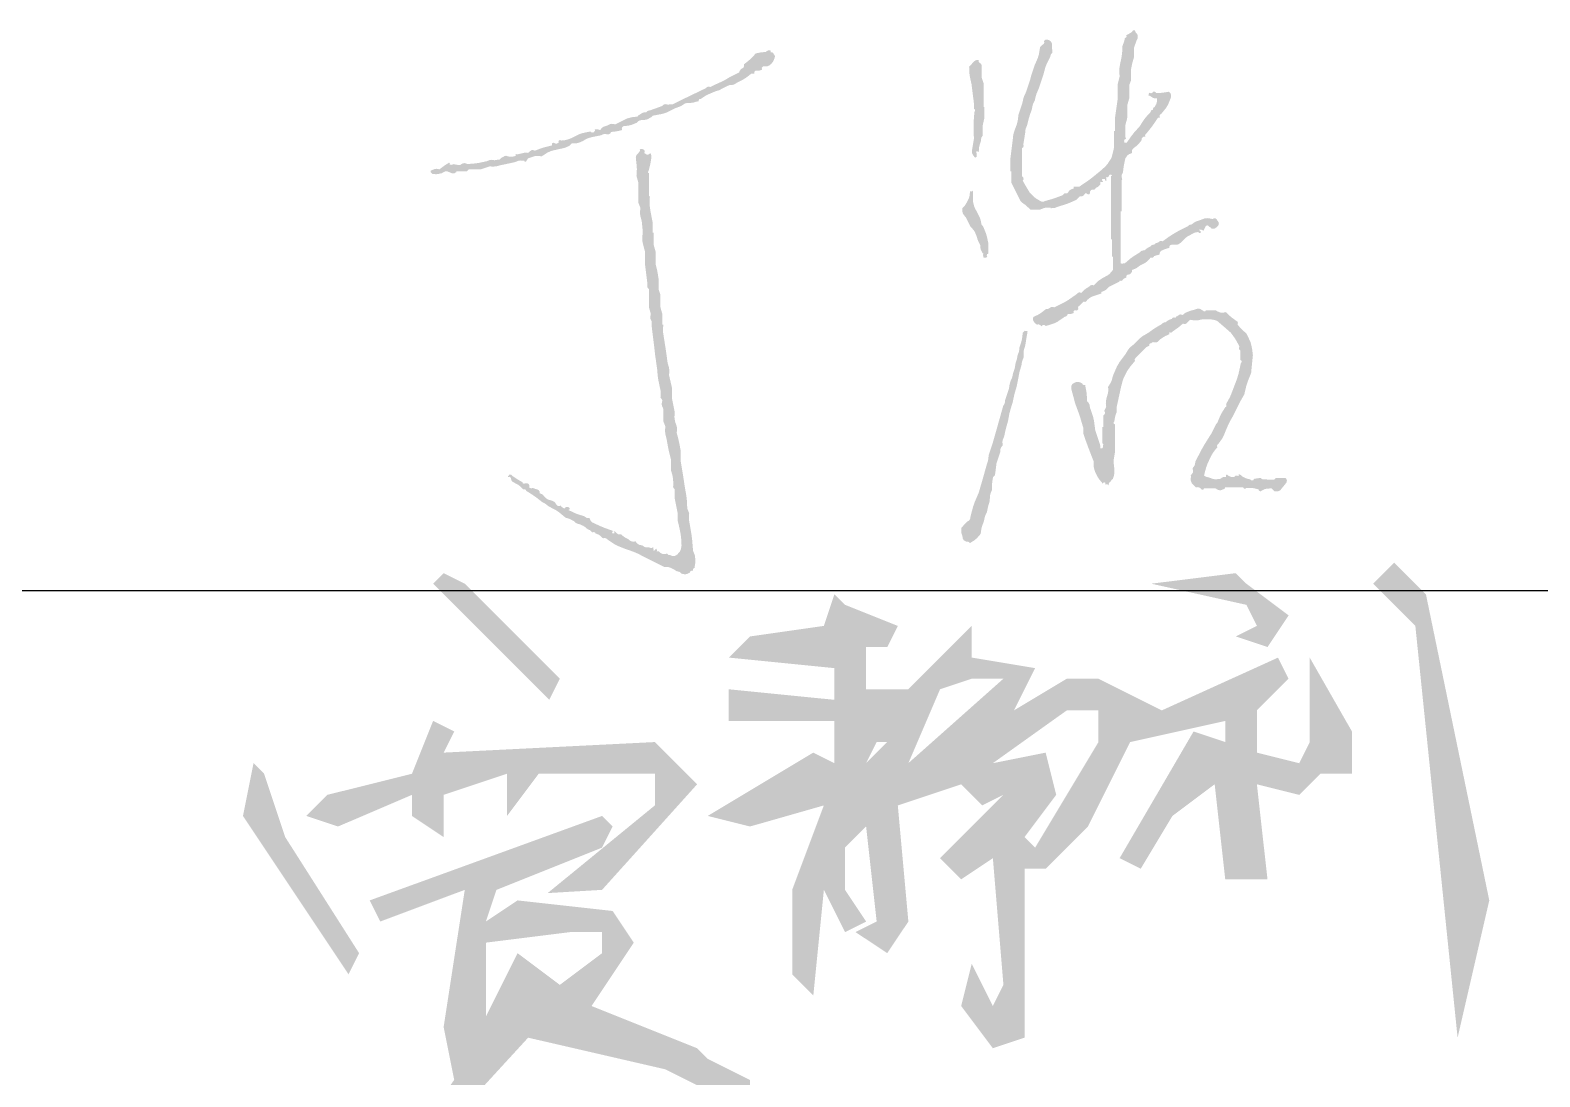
# Model space of a CAD drawing. Extents: x 6128144 to 12201635, y -1670122 to -706096.
# Drawn here: x 6223164 to 6224021, y -751641 to -751046 of the extents above; entities that cross this region are included whole.
import ezdxf

# ---------------------------------------------------------------- set-up
doc = ezdxf.new("R2010")
doc.units = 0
doc.header["$LTSCALE"] = 1000
doc.header["$MEASUREMENT"] = 0
doc.layers.get('0').update_dxf_attribs({"linetype": 'CONTINUOUS'})

msp = doc.modelspace()

# ---------------------------------------------------------------- hatches: boundary and pattern name
h = msp.add_hatch(color=256)
h.dxf.hatch_style = 1
h.paths.add_polyline_path([(6223499.97, -751102.93), (6223499.8, -751102.04), (6223499.95, -751101.44), (6223500.52, -751100.75), (6223503.64, -751100.4), (6223505.22, -751100), (6223508.14, -751098.84), (6223509.38, -751097.74), (6223510.3, -751097.34), (6223511.95, -751097.21), (6223513.67, -751097.04), (6223514.57, -751096.74), (6223516.04, -751095.85), (6223516.67, -751095.55), (6223516.97, -751095.31), (6223517.4, -751094.76), (6223522.82, -751093.74), (6223525.53, -751092.84), (6223530.47, -751090.4), (6223532.76, -751089.58), (6223533.88, -751089.02), (6223535.92, -751087.68), (6223537.66, -751087.56), (6223538.53, -751087.5), (6223540.27, -751087.41), (6223541.54, -751086.95), (6223542.21, -751086.78), (6223543.54, -751086.59), (6223543.46, -751085.9), (6223543.93, -751085.3), (6223544.63, -751085.23), (6223547.1, -751083.58), (6223548.43, -751082.86), (6223551.16, -751081.69), (6223552.66, -751081.08), (6223553.43, -751080.8), (6223554.98, -751080.33), (6223557.37, -751079.12), (6223558.57, -751078.52), (6223560.97, -751077.33), (6223562.79, -751077.24), (6223563.77, -751076.94), (6223565.32, -751075.97), (6223568.76, -751074.21), (6223570.43, -751073.16), (6223573.49, -751070.8), (6223574.14, -751070.8), (6223574.47, -751070.8), (6223575.12, -751070.8), (6223575.05, -751070.11), (6223575.2, -751069.66), (6223575.67, -751069.16), (6223577.21, -751069.22), (6223578.02, -751069.11), (6223579.48, -751068.62), (6223579.29, -751067.63), (6223580.11, -751066.68), (6223581.11, -751066.71), (6223582.63, -751066.62), (6223583.47, -751066.3), (6223584.65, -751065.35), (6223585.61, -751064.17), (6223586, -751063.49), (6223586.56, -751062.08), (6223586.8, -751061.11), (6223586.65, -751060.41), (6223586.02, -751059.63), (6223585.66, -751058.99), (6223585.11, -751058.72), (6223584.38, -751058.82), (6223584.38, -751058.38), (6223584.38, -751058.16), (6223584.38, -751057.73), (6223583.26, -751057.57), (6223582.51, -751057.79), (6223581.66, -751058.54), (6223579.36, -751058.73), (6223578.2, -751058.9), (6223575.94, -751059.36), (6223573.41, -751062.06), (6223572.03, -751063.32), (6223569.13, -751065.62), (6223569.23, -751066.74), (6223568.77, -751067.56), (6223567.77, -751068.07), (6223567.08, -751068.83), (6223566.79, -751069.3), (6223566.41, -751070.25), (6223562.84, -751071.94), (6223561.09, -751072.87), (6223557.7, -751074.88), (6223554.64, -751076.27), (6223553.11, -751076.98), (6223550.07, -751078.42), (6223548.95, -751078.26), (6223548.21, -751078.49), (6223547.35, -751079.24), (6223539.93, -751082.8), (6223536.22, -751084.59), (6223528.84, -751088.22), (6223527.74, -751088.23), (6223527.19, -751088.29), (6223526.11, -751088.49), (6223524.69, -751088.19), (6223523.71, -751088.41), (6223522.57, -751089.31), (6223519.85, -751090.3), (6223518.49, -751090.79), (6223515.77, -751091.76), (6223514.81, -751091.93), (6223514.3, -751092.18), (6223513.59, -751092.85), (6223512.21, -751092.94), (6223511.47, -751093.19), (6223510.32, -751093.94), (6223509.57, -751094.34), (6223509.21, -751094.63), (6223508.69, -751095.3), (6223506.26, -751095.52), (6223505.04, -751095.74), (6223502.7, -751096.39), (6223500.08, -751097.69), (6223498.77, -751098.34), (6223496.16, -751099.66), (6223494.19, -751099.38), (6223493.03, -751099.57), (6223491.26, -751100.48), (6223489.53, -751101.01), (6223488.65, -751101.57), (6223487.45, -751102.93), (6223486.21, -751102.51), (6223485.48, -751102.44), (6223484.18, -751102.65), (6223484.52, -751102.74), (6223484.67, -751103.2), (6223484.45, -751103.47), (6223483.83, -751104.23), (6223482.78, -751104.35), (6223482, -751103.74), (6223477.48, -751104.66), (6223475.22, -751105.45), (6223471.11, -751107.55), (6223468.8, -751108.38), (6223467.57, -751108.66), (6223465.12, -751108.92), (6223465.09, -751108.67), (6223464.79, -751108.52), (6223464.58, -751108.64), (6223464.05, -751108.89), (6223463.82, -751109.46), (6223464.03, -751110.01), (6223463.09, -751110.56), (6223462.34, -751110.64), (6223461.31, -751110.28), (6223460.89, -751110.12), (6223460.52, -751110.22), (6223460.22, -751110.55), (6223460.22, -751110.99), (6223460.22, -751111.2), (6223460.22, -751111.64), (6223456.24, -751112.61), (6223454.26, -751113.21), (6223450.42, -751114.63), (6223449.38, -751114.28), (6223448.64, -751114.35), (6223447.7, -751114.91), (6223446.85, -751115.67), (6223446.1, -751115.89), (6223444.97, -751115.72), (6223443.02, -751116.18), (6223442.04, -751116.4), (6223440.07, -751116.81), (6223439.95, -751116.6), (6223439.77, -751116.51), (6223439.53, -751116.54), (6223439.53, -751116.98), (6223439.53, -751117.19), (6223439.53, -751117.63), (6223437.83, -751118.05), (6223436.9, -751118.11), (6223435.17, -751117.9), (6223434.14, -751117.54), (6223433.39, -751117.62), (6223432.45, -751118.17), (6223431.46, -751118.63), (6223430.99, -751118.99), (6223430.27, -751119.81), (6223429.17, -751119.82), (6223428.62, -751119.87), (6223427.55, -751120.08), (6223425.81, -751119.83), (6223424.81, -751119.95), (6223423.19, -751120.62), (6223418.88, -751121.54), (6223416.69, -751121.87), (6223412.3, -751122.26), (6223410.63, -751121.72), (6223409.43, -751121.87), (6223407.94, -751122.8), (6223406.4, -751122.7), (6223405.63, -751122.59), (6223404.13, -751122.26), (6223403.34, -751122.64), (6223402.81, -751122.7), (6223401.95, -751122.53), (6223402.12, -751122.11), (6223402.03, -751121.73), (6223401.68, -751121.44), (6223399.43, -751122.86), (6223398.34, -751123.63), (6223396.23, -751125.25), (6223394.51, -751124.93), (6223393.47, -751125.06), (6223391.88, -751125.8), (6223391.4, -751125.9), (6223391.13, -751126.45), (6223391.33, -751126.89), (6223391.77, -751127.32), (6223391.99, -751127.54), (6223392.42, -751127.98), (6223394.5, -751128), (6223395.57, -751127.89), (6223397.59, -751127.43), (6223399.31, -751126.47), (6223400.69, -751126.39), (6223402.5, -751127.16), (6223403.73, -751127.61), (6223404.62, -751127.53), (6223405.76, -751126.89), (6223405.76, -751126.67), (6223405.76, -751126.56), (6223405.76, -751126.34), (6223408.16, -751126.34), (6223409.36, -751126.34), (6223411.75, -751126.34), (6223412.19, -751125.91), (6223412.41, -751125.69), (6223412.84, -751125.25), (6223415.57, -751125.25), (6223416.93, -751125.25), (6223419.65, -751125.25), (6223421.61, -751124.6), (6223422.59, -751124.27), (6223424.55, -751123.62), (6223427.29, -751123.66), (6223428.7, -751123.49), (6223431.36, -751122.8), (6223434.41, -751122.18), (6223435.94, -751121.85), (6223438.98, -751121.17), (6223441.05, -751120.4), (6223442.23, -751120.22), (6223444.43, -751120.35), (6223444.58, -751120.77), (6223445.18, -751120.92), (6223445.52, -751120.62), (6223445.95, -751119.97), (6223446.17, -751119.64), (6223446.61, -751118.99), (6223448.24, -751118.45), (6223449.06, -751118.17), (6223450.69, -751117.63), (6223452.11, -751117.59), (6223452.83, -751117.65), (6223454.23, -751117.9), (6223457.72, -751115.66), (6223459.73, -751114.8), (6223463.76, -751113.82), (6223466.33, -751113.32), (6223467.61, -751112.93), (6223470.02, -751111.91), (6223470.57, -751111.37), (6223470.84, -751111.09), (6223471.38, -751110.55), (6223473.95, -751110.46), (6223475.28, -751110.17), (6223477.65, -751109.19), (6223479.47, -751108.06), (6223480.49, -751107.61), (6223482.55, -751107.01), (6223484.73, -751106.57), (6223485.81, -751106.36), (6223487.99, -751105.92), (6223489.39, -751105.28), (6223490.28, -751105.16), (6223491.81, -751105.38), (6223492.73, -751105.23), (6223493.27, -751104.84), (6223493.71, -751104.01), (6223496.24, -751103.74), (6223497.5, -751103.52)])
h.paths.add_polyline_path([(6223516.56, -751151.51), (6223516.04, -751148.67), (6223515.59, -751145.43), (6223515.54, -751143.76), (6223515.77, -751140.5), (6223515.55, -751140.5), (6223515.22, -751140.5), (6223515.22, -751135.27), (6223515.22, -751132.66), (6223515.22, -751127.43), (6223514.8, -751127.28), (6223514.65, -751126.68), (6223514.95, -751126.34), (6223515.75, -751123.33), (6223516.07, -751121.8), (6223516.58, -751118.72), (6223516.59, -751117.61), (6223516.48, -751117.02), (6223516.04, -751116), (6223515.13, -751116.79), (6223514.08, -751116.89), (6223513.04, -751116.27), (6223512.71, -751116.18), (6223512.55, -751115.72), (6223512.77, -751115.45), (6223512.77, -751114.67), (6223512.41, -751114.12), (6223511.68, -751113.82), (6223510.95, -751113.59), (6223510.42, -751113.67), (6223509.78, -751114.09), (6223510.11, -751114.17), (6223510.26, -751114.64), (6223510.05, -751114.91), (6223509.34, -751115.82), (6223508.96, -751116.26), (6223508.14, -751117.08), (6223507.82, -751118.13), (6223507.77, -751118.72), (6223507.87, -751119.81), (6223508.31, -751123.49), (6223508.36, -751125.37), (6223508.14, -751129.07), (6223508.58, -751130.59), (6223508.8, -751131.35), (6223509.23, -751132.88), (6223509.23, -751137.45), (6223509.23, -751139.74), (6223509.23, -751144.31), (6223509.67, -751145.4), (6223509.88, -751145.95), (6223510.32, -751147.04), (6223510.14, -751150.1), (6223510.31, -751151.71), (6223511.14, -751154.66), (6223511.57, -751159), (6223511.63, -751161.2), (6223511.41, -751165.55), (6223511.95, -751168.19), (6223512.28, -751169.5), (6223513.04, -751172.09), (6223513.04, -751175.14), (6223513.04, -751176.66), (6223513.04, -751179.71), (6223513.15, -751180.58), (6223513.21, -751181.02), (6223513.32, -751181.89), (6223513.75, -751185.37), (6223513.97, -751187.12), (6223514.4, -751190.6), (6223514.21, -751191.72), (6223514.44, -751192.5), (6223515.22, -751193.32), (6223515.22, -751197.46), (6223515.22, -751199.53), (6223515.22, -751203.67), (6223515.66, -751205.2), (6223515.88, -751205.96), (6223516.31, -751207.48), (6223515.96, -751209.2), (6223516.1, -751210.26), (6223516.86, -751211.84), (6223516.86, -751213.15), (6223516.86, -751213.8), (6223516.86, -751215.11), (6223516.96, -751215.98), (6223517.02, -751216.41), (6223517.13, -751217.29), (6223517.56, -751220.77), (6223517.78, -751222.51), (6223518.22, -751226), (6223518.43, -751227.96), (6223518.54, -751228.94), (6223518.76, -751230.9), (6223519.2, -751233.95), (6223519.41, -751235.47), (6223519.85, -751238.52), (6223520.24, -751242.91), (6223520.57, -751245.1), (6223521.48, -751249.41), (6223521.92, -751251.55), (6223521.97, -751252.69), (6223521.76, -751254.86), (6223522.19, -751255.51), (6223522.41, -751255.84), (6223522.85, -751256.49), (6223522.46, -751258.43), (6223522.59, -751259.59), (6223523.39, -751261.4), (6223523.39, -751264.23), (6223523.39, -751265.64), (6223523.39, -751268.47), (6223523.83, -751269.56), (6223524.04, -751270.11), (6223524.48, -751271.2), (6223524.39, -751274.26), (6223524.56, -751275.84), (6223525.3, -751278.82), (6223526.13, -751283.42), (6223526.62, -751285.72), (6223527.75, -751290.26), (6223527.75, -751292.65), (6223527.75, -751293.85), (6223527.75, -751296.25), (6223528.63, -751299.44), (6223528.91, -751301.11), (6223529.11, -751304.42), (6223528.94, -751305.54), (6223529.16, -751306.29), (6223529.92, -751307.14), (6223529.92, -751309.32), (6223529.92, -751310.41), (6223529.92, -751312.58), (6223530.56, -751315.85), (6223530.89, -751317.49), (6223531.56, -751320.75), (6223531.47, -751323.82), (6223531.64, -751325.4), (6223532.38, -751328.38), (6223533.23, -751332.57), (6223533.5, -751334.72), (6223533.74, -751339), (6223533.35, -751341.25), (6223532.78, -751342.44), (6223531.29, -751344.17), (6223529.88, -751345.01), (6223528.71, -751345.09), (6223527.2, -751344.44), (6223526.47, -751344.42), (6223526.02, -751344.2), (6223525.57, -751343.62), (6223523.95, -751343.93), (6223522.97, -751343.8), (6223521.48, -751343.08), (6223520.99, -751342.46), (6223520.33, -751342.27), (6223519.58, -751342.54), (6223519.85, -751341.93), (6223519.76, -751341.38), (6223519.31, -751340.9), (6223518.76, -751341.45), (6223518.49, -751341.72), (6223517.94, -751342.26), (6223517.84, -751341.5), (6223517.79, -751341.12), (6223517.62, -751340), (6223517, -751340.37), (6223516.26, -751340.44), (6223515.22, -751340.09), (6223513.64, -751340.08), (6223512.76, -751339.83), (6223511.41, -751339), (6223509.84, -751338.66), (6223509.01, -751338.22), (6223507.87, -751337.09), (6223507.79, -751336.76), (6223507.32, -751336.6), (6223507.05, -751336.82), (6223505.54, -751336.74), (6223504.69, -751336.41), (6223503.51, -751335.46), (6223501.76, -751334.57), (6223500.92, -751334.01), (6223499.43, -751332.73), (6223498.29, -751332.77), (6223497.64, -751332.57), (6223496.71, -751331.92), (6223496.27, -751331.48), (6223496.05, -751331.26), (6223495.62, -751330.83), (6223495.62, -751331.37), (6223495.62, -751331.64), (6223495.62, -751332.19), (6223495.18, -751332.19), (6223494.96, -751332.19), (6223494.53, -751332.19), (6223494.31, -751331.64), (6223494.54, -751331.08), (6223495.07, -751330.83), (6223490.2, -751329.08), (6223487.79, -751328.1), (6223483.09, -751325.93), (6223482.25, -751325.11), (6223481.89, -751324.57), (6223481.46, -751323.48), (6223480.19, -751323.4), (6223479.49, -751323.14), (6223478.46, -751322.39), (6223474.77, -751321.25), (6223472.96, -751320.53), (6223469.48, -751318.85), (6223470.01, -751318.6), (6223470.24, -751318.03), (6223470.02, -751317.49), (6223469.23, -751317.11), (6223468.71, -751317.05), (6223467.84, -751317.21), (6223467.74, -751317.69), (6223467.2, -751317.96), (6223466.76, -751317.76), (6223466, -751317.36), (6223465.65, -751317.06), (6223465.12, -751316.4), (6223464.15, -751316.64), (6223463.45, -751316.49), (6223462.67, -751315.85), (6223461.83, -751314.55), (6223461.12, -751313.97), (6223459.68, -751313.4), (6223457.99, -751312.92), (6223457.13, -751312.44), (6223455.86, -751311.22), (6223454.97, -751310.24), (6223454.37, -751309.82), (6223453.14, -751309.32), (6223453.05, -751308.29), (6223452.66, -751307.67), (6223451.78, -751307.14), (6223450.77, -751306.9), (6223450.28, -751306.74), (6223449.33, -751306.32), (6223448.47, -751306.5), (6223447.94, -751306.43), (6223447.15, -751306.05), (6223447.32, -751305.17), (6223447.17, -751304.57), (6223446.61, -751303.87), (6223445.96, -751303.73), (6223445.63, -751303.68), (6223444.97, -751303.6), (6223444.41, -751304), (6223443.55, -751303.71), (6223443.34, -751303.05), (6223440.88, -751301.63), (6223439.68, -751300.87), (6223437.35, -751299.24), (6223436.8, -751298.7), (6223435.81, -751298.84), (6223435.44, -751299.51), (6223435.23, -751299.63), (6223435.14, -751299.82), (6223435.17, -751300.06), (6223435.85, -751299.98), (6223436.3, -751300.13), (6223436.8, -751300.6), (6223437.03, -751301.91), (6223437.56, -751302.67), (6223438.71, -751303.33), (6223440.97, -751304.56), (6223442.04, -751305.35), (6223443.88, -751307.14), (6223444.6, -751307.01), (6223445.18, -751307.3), (6223445.52, -751307.96), (6223449.34, -751310.4), (6223451.2, -751311.71), (6223454.77, -751314.49), (6223456.18, -751315.2), (6223456.85, -751315.65), (6223458.04, -751316.67), (6223462.22, -751318.85), (6223464.23, -751320.19), (6223467.84, -751323.2), (6223469.76, -751323.77), (6223470.71, -751324.16), (6223472.47, -751325.11), (6223473.68, -751326.17), (6223474.46, -751326.59), (6223476.01, -751327.02), (6223477.89, -751327.86), (6223478.79, -751328.42), (6223480.37, -751329.74), (6223481.59, -751330.27), (6223482.17, -751330.68), (6223483.09, -751331.64), (6223483.84, -751331.38), (6223484.5, -751331.57), (6223485, -751332.19), (6223486.81, -751332.94), (6223487.69, -751333.53), (6223489.08, -751334.91), (6223490.21, -751334.76), (6223490.95, -751334.98), (6223491.81, -751335.73), (6223495.49, -751338.2), (6223497.49, -751339.26), (6223501.61, -751340.9), (6223506.54, -751342.61), (6223508.96, -751343.66), (6223513.59, -751346.08), (6223517.73, -751348.13), (6223519.8, -751349.17), (6223523.93, -751351.25), (6223525.47, -751351.19), (6223526.29, -751351.31), (6223527.75, -751351.79), (6223529.1, -751352.48), (6223529.75, -751352.86), (6223531.01, -751353.7), (6223532.22, -751353.88), (6223532.87, -751354.21), (6223533.74, -751355.06), (6223535.57, -751355.4), (6223536.66, -751355.28), (6223538.37, -751354.52), (6223538.76, -751353.73), (6223539.4, -751353.37), (6223540.27, -751353.43), (6223540.15, -751352.71), (6223540.44, -751352.13), (6223541.09, -751351.79), (6223541.53, -751348.99), (6223541.59, -751347.54), (6223541.36, -751344.71), (6223540.93, -751343.62), (6223540.71, -751343.08), (6223540.27, -751341.99), (6223539.78, -751335.86), (6223539.4, -751332.8), (6223538.37, -751326.74), (6223537.93, -751324.38), (6223537.88, -751323.14), (6223538.09, -751320.75), (6223537.66, -751319.66), (6223537.44, -751319.12), (6223537, -751318.03), (6223536.76, -751313.21), (6223536.49, -751310.8), (6223535.64, -751306.05), (6223534.72, -751299.94), (6223534.23, -751296.89), (6223533.19, -751290.8), (6223533.19, -751288.41), (6223533.19, -751287.21), (6223533.19, -751284.81), (6223532.45, -751280.87), (6223532.01, -751278.9), (6223531.01, -751275.01), (6223531.19, -751272.6), (6223531.01, -751271.3), (6223530.2, -751269.02), (6223529.76, -751266.88), (6223529.71, -751265.74), (6223529.92, -751263.57), (6223529.29, -751260.3), (6223528.96, -751258.67), (6223528.29, -751255.4), (6223528.29, -751253.01), (6223528.29, -751251.81), (6223528.29, -751249.41), (6223527.65, -751246.58), (6223527.33, -751245.16), (6223526.66, -751242.34), (6223526.8, -751239.49), (6223526.63, -751238), (6223525.84, -751235.26), (6223525.02, -751229.37), (6223524.59, -751226.43), (6223523.66, -751220.55), (6223523.22, -751217.75), (6223523.16, -751216.3), (6223523.39, -751213.47), (6223523.17, -751213.47), (6223522.85, -751213.47), (6223522.85, -751211.08), (6223522.85, -751209.88), (6223522.85, -751207.48), (6223522.41, -751205.96), (6223522.19, -751205.2), (6223521.76, -751203.67), (6223521.76, -751200.84), (6223521.76, -751199.42), (6223521.76, -751196.59), (6223521.32, -751195.28), (6223521.1, -751194.63), (6223520.67, -751193.32), (6223520.67, -751190.93), (6223520.67, -751189.73), (6223520.67, -751187.33), (6223520.15, -751184.04), (6223519.83, -751182.4), (6223519.03, -751179.17), (6223519.03, -751176.33), (6223519.03, -751174.92), (6223519.03, -751172.09), (6223518.6, -751170.56), (6223518.38, -751169.8), (6223517.94, -751168.27), (6223517.94, -751165.44), (6223517.94, -751164.03), (6223517.94, -751161.19), (6223517.73, -751161.19), (6223517.4, -751161.19), (6223517.4, -751159.02), (6223517.4, -751157.93), (6223517.4, -751155.75), (6223516.83, -751152.92)])
h.paths.add_polyline_path([(6223721.89, -751257.58), (6223722.6, -751254.06), (6223723.04, -751252.31), (6223724.06, -751248.87), (6223724.5, -751246.69), (6223724.72, -751245.6), (6223725.15, -751243.42), (6223725.64, -751240.78), (6223725.97, -751239.46), (6223726.79, -751236.89), (6223727.09, -751234.88), (6223727.37, -751233.87), (6223728.15, -751231.99), (6223728.04, -751229.36), (6223728.21, -751227.98), (6223728.96, -751225.45), (6223729.5, -751222.19), (6223729.77, -751220.55), (6223730.33, -751217.29), (6223729.68, -751217.15), (6223729.35, -751217.09), (6223728.69, -751217.01), (6223728.26, -751217.45), (6223728.04, -751217.67), (6223727.6, -751218.1), (6223727.15, -751221.53), (6223726.76, -751223.25), (6223725.7, -751226.54), (6223725.5, -751228.33), (6223725.28, -751229.23), (6223724.61, -751230.9), (6223724.33, -751232.67), (6223724.11, -751233.56), (6223723.52, -751235.26), (6223723.07, -751237.91), (6223722.74, -751239.23), (6223721.89, -751241.79), (6223721.65, -751243.15), (6223721.42, -751243.83), (6223720.8, -751245.06), (6223720.24, -751246.99), (6223720.02, -751247.98), (6223719.71, -751249.96), (6223718.84, -751252.57), (6223718.4, -751253.88), (6223717.53, -751256.49), (6223717.38, -751257.86), (6223717.14, -751258.58), (6223716.44, -751259.76), (6223714.06, -751268.26), (6223712.86, -751272.51), (6223710.45, -751281), (6223709.58, -751283.61), (6223709.14, -751284.92), (6223708.27, -751287.53), (6223707.95, -751290.08), (6223707.68, -751291.35), (6223706.91, -751293.8), (6223705.2, -751299.91), (6223704.33, -751302.96), (6223702.55, -751309.04), (6223700.31, -751314.23), (6223699.37, -751316.93), (6223697.92, -751322.39), (6223697.68, -751323.94), (6223697.08, -751324.83), (6223695.75, -751325.65), (6223694.54, -751326.96), (6223693.94, -751327.61), (6223692.75, -751328.92), (6223692.61, -751330.89), (6223692.73, -751331.93), (6223693.3, -751333.82), (6223693.56, -751335.28), (6223694.17, -751336.12), (6223695.47, -751336.82), (6223696.4, -751336.86), (6223696.92, -751337.05), (6223697.65, -751337.63), (6223700.31, -751335.91), (6223701.55, -751334.84), (6223703.64, -751332.46), (6223704.09, -751329.46), (6223704.48, -751327.95), (6223705.55, -751325.11), (6223705.93, -751323.08), (6223706.27, -751322.06), (6223707.18, -751320.21), (6223707.72, -751317.57), (6223708.05, -751316.26), (6223708.82, -751313.67), (6223708.93, -751311.01), (6223709.21, -751309.63), (6223710.18, -751307.14), (6223710.14, -751304.3), (6223710.25, -751302.86), (6223710.72, -751300.06), (6223711.16, -751299.62), (6223711.38, -751299.41), (6223711.81, -751298.97), (6223712.15, -751296.36), (6223712.32, -751295.05), (6223712.63, -751292.44), (6223713.5, -751289.82), (6223713.93, -751288.51), (6223714.81, -751285.9), (6223714.88, -751284.28), (6223715.2, -751283.39), (6223716.17, -751282.09), (6223716.02, -751280.11), (6223716.2, -751279.01), (6223716.98, -751277.19), (6223717.74, -751273.68), (6223718.18, -751271.93), (6223719.16, -751268.47), (6223719.98, -751264.06), (6223720.53, -751261.87)])
h.paths.add_polyline_path([(6223779.88, -751286.45), (6223779.88, -751279.91), (6223779.88, -751276.64), (6223779.88, -751270.11), (6223779.3, -751269.8), (6223779.16, -751268.96), (6223779.61, -751268.47), (6223779.96, -751266.26), (6223780.24, -751265.15), (6223780.97, -751263.03), (6223780.93, -751260.84), (6223781.04, -751259.72), (6223781.52, -751257.58), (6223782.28, -751254.1), (6223782.66, -751252.36), (6223783.42, -751248.87), (6223784.36, -751245.27), (6223785.03, -751243.49), (6223786.69, -751240.16), (6223788.44, -751237.68), (6223789.36, -751236.48), (6223791.32, -751234.17), (6223791.14, -751233.53), (6223791.22, -751233.08), (6223791.59, -751232.53), (6223794.1, -751230.03), (6223795.35, -751228.78), (6223797.85, -751226.27), (6223798.51, -751225.95), (6223798.84, -751225.79), (6223799.49, -751225.45), (6223799.4, -751224.76), (6223799.88, -751224.16), (6223800.58, -751224.09), (6223801.07, -751223.61), (6223801.53, -751223.45), (6223802.21, -751223.55), (6223803.52, -751223.58), (6223804.36, -751223.2), (6223805.2, -751222.19), (6223807.36, -751220.68), (6223808.53, -751220.01), (6223810.92, -751218.92), (6223810.92, -751218.48), (6223810.92, -751218.27), (6223810.92, -751217.83), (6223811.67, -751218.09), (6223812.33, -751217.9), (6223812.83, -751217.29), (6223815.21, -751215.68), (6223816.37, -751214.8), (6223818.55, -751212.93), (6223819.52, -751213.17), (6223820.22, -751213.02), (6223821, -751212.38), (6223821.65, -751211.73), (6223821.98, -751211.4), (6223822.63, -751210.75), (6223824.47, -751211.02), (6223825.41, -751211.08), (6223827.26, -751211.02), (6223829.4, -751210.54), (6223830.52, -751210.43), (6223832.71, -751210.48), (6223834.8, -751210.56), (6223835.86, -751210.73), (6223837.88, -751211.29), (6223841.06, -751213.99), (6223842.64, -751215.35), (6223845.77, -751218.1), (6223847.96, -751221.11), (6223848.96, -751222.7), (6223850.68, -751226), (6223850.33, -751226.83), (6223850.53, -751227.6), (6223851.22, -751228.18), (6223851.22, -751230.35), (6223851.22, -751231.44), (6223851.22, -751233.62), (6223851.8, -751233.93), (6223851.94, -751234.77), (6223851.49, -751235.26), (6223850.2, -751241.25), (6223849.32, -751244.23), (6223847.14, -751249.96), (6223845.77, -751253.56), (6223844.94, -751255.32), (6223843.05, -751258.67), (6223843.31, -751259.42), (6223843.13, -751260.08), (6223842.51, -751260.58), (6223840.64, -751263.61), (6223839.82, -751265.2), (6223838.42, -751268.47), (6223838.15, -751269.21), (6223837.91, -751269.57), (6223837.33, -751270.11), (6223836.24, -751272.29), (6223835.7, -751273.38), (6223834.61, -751275.55), (6223830.74, -751281.71), (6223828.94, -751284.88), (6223825.63, -751291.35), (6223825.38, -751292.99), (6223825.01, -751293.85), (6223823.99, -751295.16), (6223824.38, -751296.54), (6223824.23, -751297.5), (6223823.45, -751298.7), (6223823.11, -751298.78), (6223822.96, -751299.25), (6223823.18, -751299.51), (6223822.92, -751301.25), (6223823.04, -751302.25), (6223823.72, -751303.87), (6223824.59, -751304.74), (6223825.03, -751305.18), (6223825.9, -751306.05), (6223827.12, -751305.85), (6223827.94, -751306.07), (6223828.89, -751306.87), (6223829.38, -751307.32), (6223830.21, -751307.18), (6223830.53, -751306.59), (6223833.14, -751306.59), (6223834.45, -751306.59), (6223837.06, -751306.59), (6223838.77, -751307.55), (6223840.15, -751307.63), (6223841.96, -751306.87), (6223842.3, -751306.67), (6223842.45, -751306.44), (6223842.51, -751306.05), (6223846.65, -751306.05), (6223848.72, -751306.05), (6223852.85, -751306.05), (6223853.17, -751306.63), (6223854, -751306.77), (6223854.49, -751306.32), (6223857.34, -751306.31), (6223858.79, -751306.48), (6223861.57, -751307.14), (6223861.69, -751307.74), (6223862.05, -751308.1), (6223862.66, -751308.23), (6223864.95, -751307.03), (6223866.33, -751306.68), (6223868.92, -751306.59), (6223869.57, -751307.25), (6223869.9, -751307.57), (6223870.55, -751308.23), (6223871.87, -751308.33), (6223872.6, -751308.21), (6223873.82, -751307.68), (6223875.23, -751305.93), (6223875.93, -751305.06), (6223877.36, -751303.33), (6223877.62, -751302.25), (6223877.47, -751301.5), (6223876.82, -751300.6), (6223874.64, -751300.6), (6223873.55, -751300.6), (6223871.37, -751300.6), (6223870.93, -751301.04), (6223870.72, -751301.26), (6223870.28, -751301.69), (6223867.67, -751301.58), (6223866.36, -751301.52), (6223863.75, -751301.42), (6223862.85, -751300.76), (6223862.1, -751300.61), (6223861.02, -751300.88), (6223860.26, -751300.94), (6223859.87, -751300.99), (6223859.12, -751301.15), (6223858.48, -751301.9), (6223857.45, -751302.02), (6223856.67, -751301.42), (6223854.85, -751301.01), (6223853.95, -751300.67), (6223852.31, -751299.79), (6223851.55, -751299.09), (6223851.09, -751298.8), (6223850.13, -751298.43), (6223850.13, -751298.86), (6223850.13, -751299.08), (6223850.13, -751299.51), (6223849.48, -751299.38), (6223849.16, -751299.32), (6223848.5, -751299.24), (6223848.17, -751299.57), (6223848.01, -751299.73), (6223847.68, -751300.06), (6223846.23, -751300.1), (6223845.43, -751299.92), (6223844.14, -751299.24), (6223843.85, -751298.9), (6223843.47, -751298.8), (6223843.05, -751298.97), (6223843.05, -751299.41), (6223843.05, -751299.62), (6223843.05, -751300.06), (6223841.67, -751300.09), (6223840.9, -751300.35), (6223839.78, -751301.15), (6223837.16, -751301.42), (6223835.72, -751301.24), (6223833.25, -751300.33), (6223832.1, -751300.1), (6223831.52, -751299.87), (6223830.53, -751299.24), (6223831.76, -751294.65), (6223832.59, -751292.38), (6223834.61, -751288.08), (6223835.87, -751286.02), (6223836.59, -751285.02), (6223838.15, -751283.18), (6223837.89, -751282.43), (6223838.08, -751281.77), (6223838.7, -751281.27), (6223840.8, -751278.34), (6223841.69, -751276.72), (6223843.05, -751273.38), (6223844.49, -751270.02), (6223845.31, -751268.37), (6223847.14, -751265.21), (6223848.23, -751263.03), (6223848.77, -751261.94), (6223849.86, -751259.76), (6223851.19, -751257.1), (6223851.9, -751255.79), (6223853.4, -751253.23), (6223854.56, -751248.33), (6223855.34, -751245.91), (6223857.21, -751241.25), (6223857.4, -751240.39), (6223857.45, -751239.95), (6223857.48, -751239.07), (6223857.81, -751235.8), (6223857.97, -751234.17), (6223858.3, -751230.9), (6223857.94, -751227.82), (6223857.66, -751226.29), (6223856.94, -751223.28), (6223855.96, -751221.31), (6223855.47, -751220.33), (6223854.49, -751218.37), (6223852.36, -751216.59), (6223851.37, -751215.6), (6223849.59, -751213.47), (6223849.81, -751212.57), (6223849.53, -751211.83), (6223848.77, -751211.29), (6223846.34, -751209.51), (6223845.19, -751208.52), (6223843.05, -751206.39), (6223841.01, -751206.77), (6223839.8, -751206.64), (6223837.55, -751205.71), (6223837.61, -751205.3), (6223835.21, -751205.3), (6223834.01, -751205.3), (6223831.62, -751205.3), (6223831.3, -751205.88), (6223830.47, -751206.02), (6223829.98, -751205.58), (6223828.29, -751204.56), (6223826.95, -751204.41), (6223825.08, -751205.03), (6223823.08, -751205.56), (6223822.1, -751205.89), (6223820.18, -751206.67), (6223819.47, -751207.13), (6223819.13, -751207.41), (6223818.55, -751208.03), (6223817.37, -751207.7), (6223816.53, -751207.85), (6223815.55, -751208.57), (6223814.92, -751208.87), (6223814.62, -751209.11), (6223814.19, -751209.66), (6223813.44, -751209.4), (6223812.78, -751209.59), (6223812.28, -751210.21), (6223810.77, -751210.75), (6223810.03, -751211.15), (6223808.74, -751212.11), (6223807.78, -751212.28), (6223807.28, -751212.53), (6223806.57, -751213.2), (6223803.43, -751215.02), (6223801.9, -751216.01), (6223798.94, -751218.1), (6223795.48, -751220.16), (6223793.84, -751221.46), (6223791.05, -751224.36), (6223788.61, -751226.38), (6223787.51, -751227.65), (6223785.87, -751230.35), (6223782.48, -751234.89), (6223781.02, -751237.41), (6223778.79, -751242.61), (6223778.08, -751245.25), (6223777.52, -751246.55), (6223776.07, -751248.87), (6223776.14, -751251.29), (6223775.96, -751252.55), (6223775.25, -751254.86), (6223774.82, -751257), (6223774.76, -751258.14), (6223774.98, -751260.31), (6223774.55, -751261.18), (6223774.33, -751261.61), (6223773.89, -751262.48), (6223774.32, -751263.51), (6223774.14, -751264.43), (6223773.35, -751265.21), (6223773.35, -751267.82), (6223773.35, -751269.13), (6223773.35, -751271.74), (6223772.8, -751271.74), (6223772.8, -751275.45), (6223772.8, -751277.3), (6223772.8, -751281), (6223773.22, -751281.16), (6223773.37, -751281.75), (6223773.07, -751282.09), (6223773.14, -751282.75), (6223773.07, -751283.12), (6223772.8, -751283.72), (6223772.37, -751283.72), (6223772.15, -751283.72), (6223771.71, -751283.72), (6223771.55, -751282.17), (6223771.38, -751281.39), (6223770.9, -751279.91), (6223770.03, -751277.3), (6223769.59, -751275.99), (6223768.72, -751273.38), (6223768.06, -751268.16), (6223767.44, -751265.55), (6223765.72, -751260.58), (6223765.53, -751259.03), (6223765.14, -751258.19), (6223764.09, -751257.04), (6223763.94, -751253.31), (6223763.72, -751251.44), (6223763, -751247.78), (6223762.28, -751247.91), (6223761.7, -751247.61), (6223761.37, -751246.96), (6223759.98, -751246.26), (6223759.11, -751246.07), (6223757.55, -751246.15), (6223757.53, -751246.39), (6223757.22, -751246.54), (6223757.01, -751246.42), (6223755.71, -751247.37), (6223755.18, -751248.35), (6223755.1, -751249.96), (6223756, -751253.22), (6223756.43, -751254.85), (6223757.28, -751258.13), (6223759.31, -751263.62), (6223760.24, -751266.4), (6223761.91, -751272.01), (6223761.89, -751274.32), (6223762.06, -751275.52), (6223762.73, -751277.73), (6223764.74, -751283.2), (6223765.78, -751285.92), (6223767.9, -751291.35), (6223767.84, -751293.76), (6223768.01, -751295.03), (6223768.72, -751297.34), (6223770.14, -751300.14), (6223771.04, -751301.48), (6223773.07, -751303.87), (6223773.32, -751303.34), (6223773.89, -751303.11), (6223774.44, -751303.33), (6223774.44, -751303.76), (6223774.44, -751303.98), (6223774.44, -751304.42), (6223775.32, -751304.24), (6223775.92, -751304.39), (6223776.61, -751304.96), (6223776.39, -751304.06), (6223776.67, -751303.31), (6223777.43, -751302.78), (6223777.83, -751302.03), (6223778.13, -751301.68), (6223778.79, -751301.15), (6223779.44, -751299.04), (6223779.61, -751297.91), (6223779.61, -751295.7), (6223779.22, -751292.02), (6223779.27, -751290.1)])
h.paths.add_polyline_path([(6223759.24, -751203.11), (6223760.01, -751202.58), (6223760.88, -751201.71), (6223761.31, -751201.27), (6223762.18, -751200.4), (6223762.99, -751200.59), (6223763.67, -751200.3), (6223764.09, -751199.59), (6223765.82, -751198.16), (6223766.87, -751197.58), (6223768.99, -751196.86), (6223770.3, -751196.43), (6223770.95, -751196.21), (6223772.26, -751195.77), (6223772.26, -751195.45), (6223772.26, -751194.96), (6223774.2, -751194.12), (6223775.14, -751193.48), (6223776.61, -751191.96), (6223778.79, -751190.87), (6223779.88, -751190.33), (6223782.06, -751189.24), (6223782.4, -751189.04), (6223782.55, -751188.81), (6223782.6, -751188.42), (6223783.35, -751188.69), (6223784.01, -751188.5), (6223784.51, -751187.88), (6223785.18, -751187.31), (6223785.59, -751187.08), (6223786.42, -751186.79), (6223786.34, -751186.1), (6223786.49, -751185.66), (6223786.96, -751185.16), (6223788.27, -751184.93), (6223789.02, -751184.4), (6223789.68, -751183.25), (6223789.68, -751182.92), (6223789.68, -751182.43), (6223791.55, -751181.72), (6223792.46, -751181.21), (6223794.04, -751179.98), (6223796.84, -751178.61), (6223798.17, -751177.62), (6223800.3, -751175.35), (6223801.11, -751175.54), (6223801.79, -751175.25), (6223802.21, -751174.54), (6223803.4, -751174.2), (6223804, -751174.04), (6223805.2, -751173.72), (6223805.5, -751172.36), (6223806.12, -751171.59), (6223807.38, -751171), (6223808.77, -751170.47), (6223809.48, -751170.26), (6223810.92, -751169.91), (6223810.84, -751169.22), (6223810.99, -751168.77), (6223811.47, -751168.27), (6223812.28, -751168.1), (6223813.1, -751168), (6223814.89, -751168.12), (6223815.93, -751167.86), (6223817.46, -751166.91), (6223819.8, -751164.42), (6223821.24, -751163.33), (6223824.26, -751161.74), (6223825.38, -751161.19), (6223826.02, -751161.01), (6223827.26, -751160.92), (6223827.72, -751161.39), (6223828.43, -751161.39), (6223828.89, -751160.92), (6223828.35, -751160.38), (6223828.08, -751160.11), (6223827.53, -751159.56), (6223828.64, -751159.53), (6223829.24, -751159.65), (6223830.25, -751160.11), (6223830.81, -751159.02), (6223831.08, -751158.48), (6223831.62, -751157.38), (6223832.36, -751157.12), (6223833.03, -751157.31), (6223833.52, -751157.93), (6223834.15, -751158.22), (6223834.46, -751158.46), (6223834.88, -751159.02), (6223836.02, -751159.05), (6223836.68, -751158.85), (6223837.61, -751158.2), (6223838.04, -751157.76), (6223838.26, -751157.55), (6223838.7, -751157.11), (6223838.98, -751156.04), (6223838.82, -751155.27), (6223838.15, -751154.39), (6223837.62, -751153.51), (6223837, -751153.12), (6223835.97, -751153.03), (6223835.82, -751153.45), (6223835.22, -751153.6), (6223834.88, -751153.3), (6223832.27, -751152.99), (6223830.81, -751153.18), (6223828.35, -751154.12), (6223826.26, -751154.79), (6223825.24, -751155.3), (6223823.45, -751156.57), (6223822.49, -751156.73), (6223821.98, -751156.99), (6223821.27, -751157.65), (6223819.09, -751158.74), (6223818, -751159.29), (6223815.82, -751160.38), (6223812.24, -751162.5), (6223810.48, -751163.65), (6223807.11, -751166.1), (6223805.98, -751165.94), (6223805.24, -751166.16), (6223804.39, -751166.91), (6223803.43, -751167.08), (6223802.92, -751167.34), (6223802.21, -751168), (6223801.25, -751168.17), (6223800.74, -751168.42), (6223800.03, -751169.09), (6223798.63, -751169.8), (6223797.96, -751170.25), (6223796.76, -751171.27), (6223795.46, -751171.42), (6223794.74, -751171.75), (6223793.77, -751172.63), (6223790.33, -751174.78), (6223788.68, -751175.99), (6223785.6, -751178.62), (6223784.84, -751178.73), (6223784.46, -751178.78), (6223783.69, -751178.89), (6223783.58, -751178.68), (6223783.39, -751178.59), (6223783.15, -751178.62), (6223783.15, -751166.86), (6223783.15, -751160.98), (6223783.15, -751149.21), (6223783.69, -751149.21), (6223783.69, -751142.03), (6223783.69, -751138.43), (6223783.69, -751131.24), (6223783.94, -751131.22), (6223784.09, -751130.91), (6223783.97, -751130.7), (6223783.7, -751129.18), (6223783.83, -751128.27), (6223784.51, -751126.89), (6223784.91, -751123.71), (6223785.18, -751122.12), (6223785.87, -751118.99), (6223786.97, -751117.39), (6223787.87, -751116.68), (6223789.68, -751116), (6223789.53, -751114.87), (6223789.75, -751114.13), (6223790.5, -751113.27), (6223792.56, -751111.65), (6223793.51, -751110.7), (6223795.13, -751108.64), (6223795.23, -751107.49), (6223796.15, -751106.69), (6223797.31, -751106.74), (6223797.05, -751105.99), (6223797.23, -751105.33), (6223797.85, -751104.83), (6223800.62, -751101.36), (6223801.94, -751099.55), (6223804.39, -751095.85), (6223804.82, -751095.85), (6223805.04, -751095.85), (6223805.48, -751095.85), (6223805.25, -751094.94), (6223805.53, -751094.2), (6223806.29, -751093.67), (6223809.01, -751090.34), (6223810.15, -751088.4), (6223811.74, -751084.41), (6223811.87, -751083.43), (6223811.8, -751082.89), (6223811.47, -751081.96), (6223811.14, -751081.63), (6223810.98, -751081.47), (6223810.65, -751081.14), (6223807.73, -751081.6), (6223806.25, -751081.77), (6223803.3, -751081.96), (6223802.97, -751081.31), (6223802.38, -751081.02), (6223801.66, -751081.14), (6223801.09, -751081.84), (6223800.32, -751082.03), (6223799.49, -751081.69), (6223799.11, -751082.48), (6223799.04, -751083.01), (6223799.16, -751083.58), (6223799.76, -751083.38), (6223800.03, -751083.59), (6223801.35, -751084.53), (6223802.23, -751084.84), (6223803.84, -751084.95), (6223803.75, -751086.99), (6223803.45, -751088.07), (6223802.48, -751089.86), (6223801.83, -751090.19), (6223801.54, -751090.77), (6223801.66, -751091.49), (6223800.97, -751091.41), (6223800.38, -751091.89), (6223800.3, -751092.58), (6223797.52, -751095.61), (6223796.25, -751097.27), (6223794.04, -751100.75), (6223790.89, -751104.27), (6223789.41, -751106.14), (6223786.69, -751110.01), (6223786.14, -751110.01), (6223785.87, -751110.01), (6223785.33, -751110.01), (6223785.1, -751109.1), (6223785.38, -751108.36), (6223786.14, -751107.83), (6223786.27, -751107.62), (6223786.11, -751107.31), (6223785.87, -751107.28), (6223785.87, -751104.45), (6223785.87, -751103.03), (6223785.87, -751100.2), (6223786.31, -751098.46), (6223786.53, -751097.59), (6223786.96, -751095.85), (6223786.96, -751093.01), (6223786.96, -751091.6), (6223786.96, -751088.77), (6223787.4, -751087.24), (6223787.61, -751086.48), (6223788.05, -751084.95), (6223788.05, -751081.91), (6223788.05, -751080.38), (6223788.05, -751077.33), (6223788.49, -751076.24), (6223788.7, -751075.7), (6223789.14, -751074.61), (6223789.14, -751071.99), (6223789.14, -751070.69), (6223789.14, -751068.07), (6223789.68, -751065.43), (6223790.01, -751064.12), (6223790.77, -751061.54), (6223790.77, -751059.36), (6223790.77, -751058.27), (6223790.77, -751056.09), (6223791.33, -751054.57), (6223791.6, -751053.81), (6223792.13, -751052.28), (6223792.81, -751050.9), (6223792.94, -751049.99), (6223792.68, -751048.47), (6223791.94, -751047.75), (6223791.64, -751047.27), (6223791.32, -751046.29), (6223790.6, -751046.17), (6223790.02, -751046.46), (6223789.68, -751047.11), (6223788.41, -751047.93), (6223787.76, -751048.31), (6223786.42, -751049.01), (6223786.54, -751049.73), (6223786.25, -751050.32), (6223785.6, -751050.65), (6223785.21, -751052.43), (6223784.93, -751053.32), (6223784.24, -751055), (6223784.01, -751059.17), (6223783.73, -751061.26), (6223782.88, -751065.35), (6223782.43, -751068.15), (6223782.38, -751069.61), (6223782.6, -751072.43), (6223782.17, -751074.17), (6223781.95, -751075.04), (6223781.52, -751076.79), (6223781.52, -751080.16), (6223781.52, -751081.85), (6223781.52, -751085.23), (6223781.41, -751085.99), (6223781.35, -751086.37), (6223781.24, -751087.13), (6223780.81, -751090.18), (6223780.59, -751091.71), (6223780.15, -751094.76), (6223780.05, -751095.52), (6223779.99, -751095.9), (6223779.88, -751096.66), (6223779.88, -751099.39), (6223779.88, -751100.75), (6223779.88, -751103.47), (6223779.34, -751103.47), (6223779.34, -751107.39), (6223779.34, -751109.35), (6223779.34, -751113.27), (6223778.81, -751115.46), (6223778.54, -751116.55), (6223777.98, -751118.72), (6223775.8, -751122.1), (6223774.45, -751123.68), (6223771.44, -751126.34), (6223766.92, -751130.04), (6223764.57, -751131.79), (6223759.73, -751135.06), (6223758.43, -751135.06), (6223757.77, -751135.06), (6223756.47, -751135.06), (6223756.47, -751135.49), (6223756.47, -751135.71), (6223756.47, -751136.14), (6223754.78, -751136.75), (6223753.94, -751137.4), (6223752.93, -751138.87), (6223751.76, -751138.79), (6223750.99, -751139.09), (6223750.2, -751139.96), (6223746.34, -751141.43), (6223744.37, -751142.09), (6223740.4, -751143.22), (6223739.48, -751143.59), (6223738.92, -751143.65), (6223737.95, -751143.5), (6223735.08, -751141.79), (6223733.73, -751140.72), (6223731.42, -751138.32), (6223729.87, -751135.72), (6223729.11, -751134.41), (6223727.6, -751131.79), (6223728.03, -751130.76), (6223727.85, -751129.85), (6223727.06, -751129.07), (6223727.06, -751122.75), (6223727.06, -751119.59), (6223727.06, -751113.27), (6223727.82, -751112.74), (6223728.09, -751112), (6223727.88, -751111.09), (6223728.31, -751108.48), (6223728.53, -751107.17), (6223728.96, -751104.56), (6223729.13, -751102.77), (6223729.36, -751101.86), (6223730.05, -751100.2), (6223730.98, -751096.46), (6223731.53, -751094.6), (6223732.78, -751090.95), (6223733.16, -751088.91), (6223733.5, -751087.9), (6223734.41, -751086.04), (6223735.04, -751083.36), (6223735.48, -751082.03), (6223736.59, -751079.51), (6223737.68, -751076.24), (6223738.22, -751074.61), (6223739.31, -751071.34), (6223740.42, -751067.28), (6223741.2, -751065.28), (6223743.12, -751061.54), (6223743.41, -751060.36), (6223743.71, -751059.76), (6223744.48, -751058.82), (6223744.25, -751056.87), (6223744.2, -751055.88), (6223744.21, -751053.91), (6223743.75, -751052.86), (6223743.29, -751052.34), (6223742.31, -751051.74), (6223741.23, -751051.48), (6223740.48, -751051.63), (6223739.58, -751052.28), (6223739.81, -751053.18), (6223739.53, -751053.93), (6223738.77, -751054.46), (6223738.22, -751055), (6223737.95, -751055.28), (6223737.41, -751055.82), (6223736.71, -751059.97), (6223736.09, -751062.04), (6223734.41, -751065.9), (6223733.54, -751068.51), (6223733.1, -751069.82), (6223732.23, -751072.43), (6223732.01, -751073.3), (6223731.91, -751073.74), (6223731.69, -751074.61), (6223730.82, -751077.22), (6223730.38, -751078.53), (6223729.51, -751081.14), (6223728.37, -751083.65), (6223727.92, -751084.99), (6223727.33, -751087.68), (6223726.46, -751090.29), (6223726.02, -751091.6), (6223725.15, -751094.21), (6223724.7, -751097.78), (6223724.25, -751099.57), (6223722.97, -751102.93), (6223722.34, -751105.05), (6223722.12, -751106.16), (6223721.89, -751108.37), (6223721.45, -751111.86), (6223721.23, -751113.6), (6223720.8, -751117.08), (6223720.69, -751117.96), (6223720.63, -751118.39), (6223720.52, -751119.26), (6223720.52, -751122.09), (6223720.52, -751123.51), (6223720.52, -751126.34), (6223720.74, -751126.34), (6223721.07, -751126.34), (6223721.07, -751128.96), (6223721.07, -751130.26), (6223721.07, -751132.88), (6223721.18, -751133.09), (6223721.23, -751133.2), (6223721.34, -751133.42), (6223722.87, -751136.47), (6223723.63, -751138), (6223725.15, -751141.05), (6223726.22, -751143.1), (6223727.07, -751144.08), (6223728.96, -751145.4), (6223730.16, -751146.49), (6223730.76, -751147.04), (6223731.96, -751148.12), (6223734.14, -751148.12), (6223735.23, -751148.12), (6223737.41, -751148.12), (6223739.67, -751147.24), (6223740.96, -751147), (6223743.4, -751147.04), (6223743.42, -751147.28), (6223743.73, -751147.43), (6223743.94, -751147.31), (6223745.39, -751147.22), (6223746.14, -751147.05), (6223747.48, -751146.49), (6223751.7, -751145.22), (6223753.79, -751144.45), (6223757.83, -751142.68), (6223758.7, -751141.81), (6223759.13, -751141.37), (6223760.01, -751140.5), (6223761.18, -751140.58), (6223761.94, -751140.28), (6223762.73, -751139.41), (6223762.97, -751138.91), (6223763.67, -751138.78), (6223764.09, -751139.14), (6223764.63, -751139.52), (6223765.34, -751139.4), (6223765.72, -751138.87), (6223765.82, -751137.84), (6223766.21, -751137.22), (6223767.08, -751136.69), (6223767.89, -751136.88), (6223768.57, -751136.59), (6223768.99, -751135.87), (6223770.22, -751135.21), (6223770.8, -751134.75), (6223771.71, -751133.69), (6223771.71, -751133.15), (6223771.71, -751132.88), (6223771.71, -751132.33), (6223772.35, -751132.53), (6223772.81, -751132.45), (6223773.35, -751132.06), (6223772.82, -751131.81), (6223772.59, -751131.24), (6223772.8, -751130.7), (6223773.46, -751130.7), (6223773.78, -751130.7), (6223774.44, -751130.7), (6223774.19, -751131.12), (6223774.5, -751131.74), (6223774.98, -751131.79), (6223774.98, -751130.92), (6223774.98, -751130.48), (6223774.98, -751129.61), (6223775.7, -751129.73), (6223776.28, -751129.44), (6223776.61, -751128.79), (6223777.07, -751128.33), (6223777.79, -751128.33), (6223778.25, -751128.79), (6223778.07, -751129.12), (6223777.7, -751129.07), (6223777.7, -751143.44), (6223777.7, -751150.63), (6223777.7, -751165.01), (6223777.92, -751165.01), (6223778.25, -751165.01), (6223778.25, -751168.93), (6223778.25, -751170.89), (6223778.25, -751174.81), (6223778.47, -751174.81), (6223778.79, -751174.81), (6223778.79, -751177.86), (6223778.79, -751179.38), (6223778.79, -751182.43), (6223776.99, -751184.57), (6223775.82, -751185.5), (6223773.35, -751186.79), (6223771, -751188.29), (6223769.88, -751189.18), (6223767.9, -751191.15), (6223766.77, -751190.99), (6223766.03, -751191.21), (6223765.18, -751191.96), (6223763.28, -751193.16), (6223762.39, -751193.89), (6223760.82, -751195.5), (6223759.88, -751195.15), (6223759.07, -751195.33), (6223758.37, -751196.05), (6223753.49, -751199.47), (6223750.91, -751201.01), (6223745.57, -751203.67), (6223744.25, -751203.42), (6223743.36, -751203.65), (6223742.31, -751204.49), (6223741, -751204.64), (6223740.29, -751204.97), (6223739.31, -751205.85), (6223737.15, -751207.36), (6223735.99, -751208.02), (6223733.59, -751209.12), (6223733.45, -751209.76), (6223733.4, -751210.09), (6223733.32, -751210.75), (6223733.98, -751211.98), (6223734.45, -751212.56), (6223735.5, -751213.47), (6223736.67, -751213.39), (6223737.43, -751213.7), (6223738.22, -751214.56), (6223738.85, -751213.8), (6223739.89, -751213.69), (6223740.67, -751214.29), (6223745.18, -751212.88), (6223747.4, -751211.8), (6223751.29, -751209.12), (6223752.22, -751208.74), (6223752.68, -751208.35), (6223753.2, -751207.48), (6223754.52, -751207.48), (6223755.21, -751207.37), (6223756.47, -751206.94), (6223756.39, -751206.25), (6223756.54, -751205.81), (6223757.01, -751205.3), (6223757.89, -751205.48), (6223758.49, -751205.33), (6223759.19, -751204.76), (6223758.96, -751203.86)])
h.paths.add_polyline_path([(6223705.28, -751158.2), (6223704.98, -751157.57), (6223704.74, -751157.26), (6223704.19, -751156.84), (6223703.6, -751153.9), (6223703.09, -751152.43), (6223701.74, -751149.76), (6223700.43, -751147.41), (6223699.92, -751146.11), (6223699.29, -751143.5), (6223699.29, -751140.99), (6223699.29, -751139.74), (6223699.29, -751137.23), (6223698.78, -751137.71), (6223698.34, -751137.86), (6223697.65, -751137.78), (6223697.28, -751140.61), (6223696.82, -751142.06), (6223695.47, -751144.59), (6223694.72, -751145.76), (6223694.28, -751146.32), (6223693.3, -751147.31), (6223693.25, -751149.24), (6223693.57, -751150.34), (6223694.66, -751151.94), (6223694.87, -751152.15), (6223695.2, -751152.48), (6223696.29, -751154.66), (6223696.84, -751155.75), (6223697.92, -751157.93), (6223699.57, -751159.62), (6223700.26, -751160.66), (6223701.19, -751162.83), (6223701.9, -751165.06), (6223702.34, -751166.17), (6223703.37, -751168.27), (6223703.58, -751170.19), (6223703.86, -751171.18), (6223704.73, -751172.9), (6223705.07, -751172.99), (6223705.22, -751173.45), (6223705, -751173.72), (6223705.08, -751174.38), (6223705.14, -751174.71), (6223705.28, -751175.35), (6223706.16, -751175.53), (6223706.76, -751175.38), (6223707.45, -751174.81), (6223707.08, -751174.23), (6223707.35, -751173.41), (6223708, -751173.18), (6223708, -751170.78), (6223708, -751169.58), (6223708, -751167.18), (6223707.23, -751163.51), (6223706.68, -751161.68)])
h.paths.add_polyline_path([(6223704.73, -751100.75), (6223705.17, -751098.79), (6223705.38, -751097.81), (6223705.82, -751095.85), (6223705.82, -751093.45), (6223705.82, -751092.25), (6223705.82, -751089.86), (6223705.6, -751089.86), (6223705.28, -751089.86), (6223705.28, -751084.41), (6223705.28, -751081.69), (6223705.28, -751076.24), (6223704.84, -751074.93), (6223704.62, -751074.28), (6223704.19, -751072.97), (6223704.19, -751070.14), (6223704.19, -751068.73), (6223704.19, -751065.9), (6223703.63, -751065.16), (6223703.29, -751064.82), (6223702.55, -751064.26), (6223702.55, -751063.83), (6223702.55, -751063.61), (6223702.55, -751063.17), (6223701.42, -751063.14), (6223700.76, -751063.33), (6223699.83, -751063.99), (6223698.74, -751065.19), (6223698.2, -751065.78), (6223697.11, -751066.98), (6223697.31, -751070.94), (6223697.58, -751072.93), (6223698.47, -751076.79), (6223698.9, -751080.27), (6223699.12, -751082.01), (6223699.56, -751085.5), (6223699.67, -751086.37), (6223699.72, -751086.81), (6223699.83, -751087.68), (6223699.83, -751088.98), (6223699.83, -751089.64), (6223699.83, -751090.95), (6223700.41, -751091.26), (6223700.55, -751092.09), (6223700.1, -751092.58), (6223699.64, -751098.66), (6223699.59, -751101.73), (6223699.83, -751107.83), (6223699.72, -751108.48), (6223699.67, -751108.81), (6223699.56, -751109.46), (6223699.23, -751111.42), (6223699.07, -751112.4), (6223698.74, -751114.36), (6223698.8, -751115.98), (6223699.13, -751116.88), (6223700.1, -751118.17), (6223700.32, -751118.39), (6223700.65, -751118.72), (6223700.92, -751118.25), (6223701.46, -751118.17), (6223701.45, -751117.08), (6223701.4, -751116.53), (6223701.14, -751115.16), (6223701.74, -751114.96), (6223702.01, -751115.18), (6223702.13, -751115.39), (6223702.31, -751115.48), (6223702.55, -751115.45), (6223702.78, -751112.79), (6223703.06, -751111.45), (6223703.91, -751108.92), (6223703.94, -751107.78), (6223704.12, -751107.15), (6223704.73, -751106.19), (6223704.73, -751104.01), (6223704.73, -751102.93)])
h = msp.add_hatch(color=0)
h.dxf.hatch_style = 1
h.paths.add_polyline_path([(6223854.59, -751360.73), (6223848.59, -751354.73), (6223800.59, -751360.73), (6223854.59, -751372.73), (6223860.59, -751384.73), (6223848.59, -751390.73), (6223866.59, -751396.73), (6223878.59, -751378.73)])
h.paths.add_polyline_path([(6223944.59, -751354.73), (6223938.59, -751348.73), (6223926.59, -751360.73), (6223950.59, -751384.73), (6223974.59, -751618.73), (6223992.59, -751540.73), (6223956.59, -751366.73)])
h = msp.add_hatch(color=0)
h.dxf.hatch_style = 1
h.paths.add_polyline_path([(6223410.59, -751360.73), (6223398.59, -751354.73), (6223392.59, -751360.73), (6223458.59, -751426.73), (6223464.59, -751414.73)])
h = msp.add_hatch(color=0)
h.dxf.hatch_style = 1
h.paths.add_polyline_path([(6223656.59, -751384.73), (6223626.59, -751372.73), (6223620.59, -751366.73), (6223614.59, -751384.73), (6223572.59, -751390.73), (6223560.59, -751402.73), (6223620.59, -751408.73), (6223620.59, -751426.73), (6223560.59, -751420.73), (6223560.59, -751438.73), (6223620.59, -751438.73), (6223620.59, -751462.73), (6223608.59, -751456.73), (6223548.59, -751492.73), (6223572.59, -751498.73), (6223614.59, -751486.73), (6223596.59, -751534.73), (6223596.59, -751582.73), (6223608.59, -751594.73), (6223614.59, -751534.73), (6223626.59, -751558.73), (6223638.59, -751552.73), (6223626.59, -751534.73), (6223626.59, -751510.73), (6223638.59, -751498.73), (6223644.59, -751552.73), (6223632.59, -751558.73), (6223650.59, -751570.73), (6223662.59, -751552.73), (6223656.59, -751486.73), (6223692.59, -751474.73), (6223704.59, -751486.73), (6223716.59, -751480.73), (6223680.59, -751516.73), (6223692.59, -751528.73), (6223710.59, -751516.73), (6223716.59, -751588.73), (6223710.59, -751600.73), (6223698.59, -751576.73), (6223692.59, -751600.73), (6223710.59, -751624.73), (6223728.59, -751618.73), (6223728.59, -751522.73), (6223740.59, -751522.73), (6223764.59, -751498.73), (6223788.59, -751450.73), (6223842.59, -751438.73), (6223842.59, -751450.73), (6223824.59, -751444.73), (6223782.59, -751516.73), (6223794.59, -751522.73), (6223812.59, -751492.73), (6223836.59, -751474.73), (6223842.59, -751528.73), (6223866.59, -751528.73), (6223860.59, -751474.73), (6223884.59, -751480.73), (6223896.59, -751468.73), (6223914.59, -751468.73), (6223914.59, -751444.73), (6223890.59, -751402.73), (6223890.59, -751450.73), (6223884.59, -751462.73), (6223860.59, -751456.73), (6223860.59, -751432.73), (6223878.59, -751414.73), (6223872.59, -751402.73), (6223806.59, -751432.73), (6223770.59, -751414.73), (6223752.59, -751414.73), (6223722.59, -751432.73), (6223734.59, -751408.73), (6223698.59, -751402.73), (6223698.59, -751384.73), (6223662.59, -751420.73), (6223638.59, -751420.73), (6223638.59, -751396.73), (6223650.59, -751396.73)])
h.paths.add_polyline_path([(6223644.59, -751450.73), (6223650.59, -751450.73), (6223638.59, -751462.73)], flags=16)
h.paths.add_polyline_path([(6223680.59, -751420.73), (6223698.59, -751414.73), (6223716.59, -751414.73), (6223662.59, -751462.73)], flags=16)
h.paths.add_polyline_path([(6223710.59, -751462.73), (6223752.59, -751432.73), (6223770.59, -751432.73), (6223770.59, -751450.73), (6223734.59, -751510.73), (6223728.59, -751504.73), (6223746.59, -751480.73), (6223740.59, -751456.73)], flags=16)
h = msp.add_hatch(color=0)
h.dxf.hatch_style = 1
h.paths.add_polyline_path([(6223308.59, -751504.73), (6223296.59, -751468.73), (6223290.59, -751462.73), (6223284.59, -751492.73), (6223344.59, -751582.73), (6223350.59, -751570.73)])
h.paths.add_polyline_path([(6223380.59, -751480.73), (6223380.59, -751492.73), (6223398.59, -751504.73), (6223398.59, -751480.73), (6223434.59, -751468.73), (6223434.59, -751492.73), (6223452.59, -751468.73), (6223518.59, -751468.73), (6223518.59, -751486.73), (6223457.69, -751536.56), (6223488.59, -751534.73), (6223542.59, -751474.73), (6223518.59, -751450.73), (6223398.59, -751456.73), (6223404.59, -751444.73), (6223392.59, -751438.73), (6223380.59, -751468.73), (6223332.59, -751480.73), (6223320.59, -751492.73), (6223338.59, -751498.73)])
h.paths.add_polyline_path([(6223488.59, -751510.73), (6223494.59, -751498.73), (6223488.59, -751492.73), (6223356.59, -751540.73), (6223362.59, -751552.73), (6223410.59, -751534.73), (6223398.59, -751612.73), (6223404.59, -751642.73), (6223374.59, -751684.73), (6223380.59, -751690.73), (6223446.59, -751618.73), (6223524.59, -751636.73), (6223572.59, -751660.73), (6223572.59, -751642.73), (6223548.59, -751630.73), (6223542.59, -751624.73), (6223482.59, -751600.73), (6223506.59, -751564.73), (6223494.59, -751546.73), (6223440.59, -751540.73), (6223422.59, -751552.73), (6223428.59, -751534.73)])
h.paths.add_polyline_path([(6223422.59, -751564.73), (6223470.59, -751558.73), (6223488.59, -751558.73), (6223488.59, -751570.73), (6223464.59, -751588.73), (6223440.59, -751570.73), (6223422.59, -751606.73)], flags=16)

# ---------------------------------------------------------------- linework, layer by layer
msp.add_line((6222323.67, -751364.55), (6225073.67, -751364.55))

doc.saveas('drawing.dxf')
